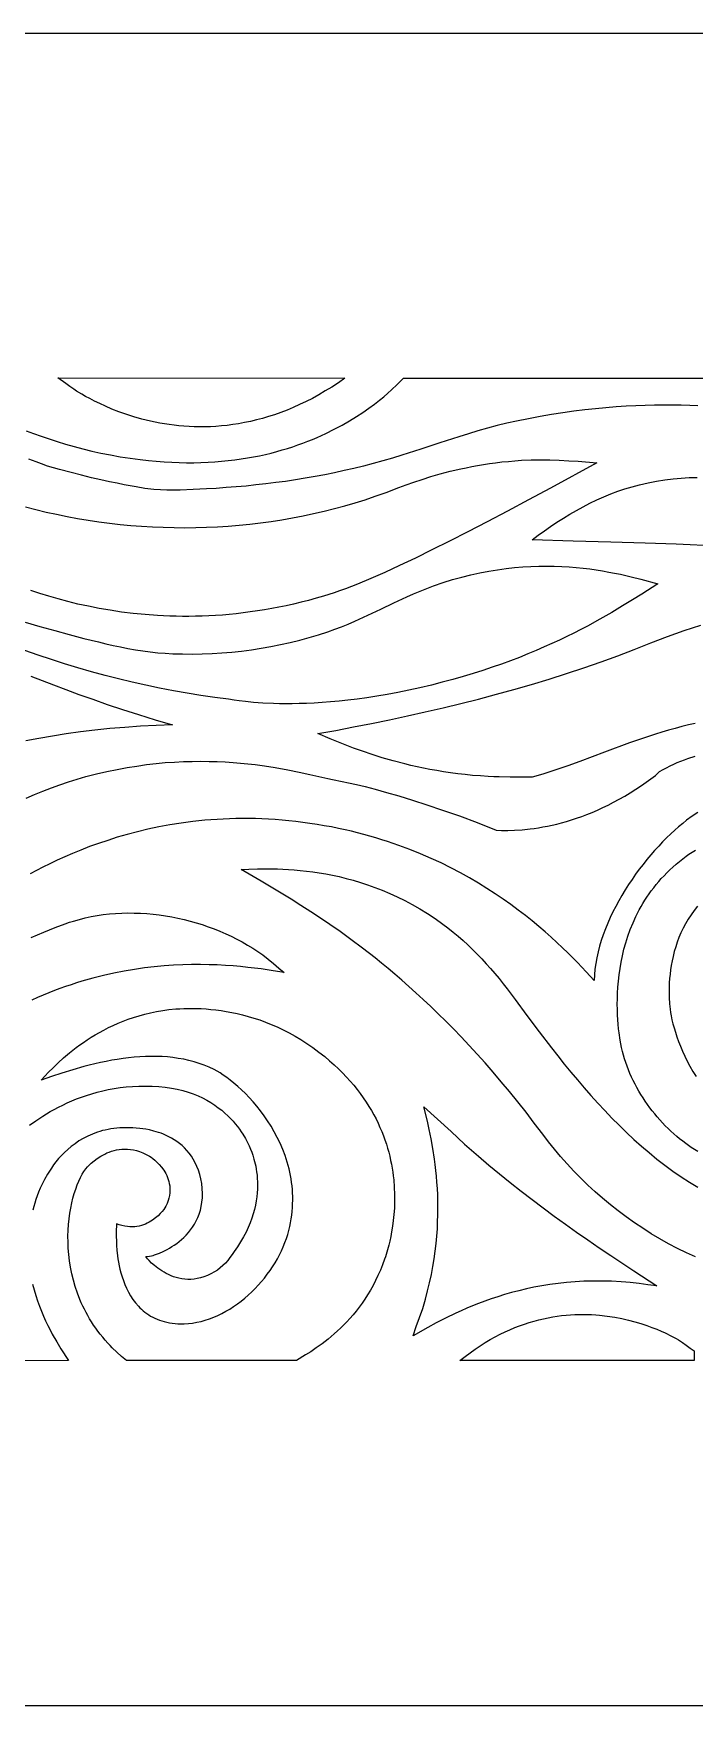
# Model space of a CAD drawing. Extents: x -445 to 570, y -1313 to 85.
# Drawn here: x -4.9 to 62.3, y -700.3 to -530.3 of the extents above; entities that cross this region are included whole.
import ezdxf

# ---------------------------------------------------------------- set-up
doc = ezdxf.new("R2010")
doc.units = 0
doc.layers.add('LAYER_1', color=18, linetype='CONTINUOUS')

msp = doc.modelspace()

# ---------------------------------------------------------------- linework, layer by layer
at = {"layer": 'LAYER_1'}
for points in [[(-445, -700.26), (445, -700.26), (445, -530.26), (-445, -530.26)], [(26.78, -565.31), (26.12, -565.77), (25.45, -566.21), (24.79, -566.61), (24.13, -567), (23.48, -567.36), (22.83, -567.69), (22.18, -568), (21.54, -568.29), (20.9, -568.55), (20.27, -568.8), (19.64, -569.02), (19.02, -569.22), (18.4, -569.4), (17.79, -569.56), (17.18, -569.71), (16.58, -569.83), (15.98, -569.94), (15.39, -570.03), (14.81, -570.11), (14.24, -570.17), (13.67, -570.21), (13.11, -570.24), (12.55, -570.25), (12.01, -570.26), (11.47, -570.25), (10.94, -570.22), (10.42, -570.19), (9.91, -570.14), (9.41, -570.09), (8.91, -570.02), (8.43, -569.95), (7.95, -569.87), (7.49, -569.78), (7.03, -569.68), (6.15, -569.47), (5.32, -569.23), (4.52, -568.98), (3.78, -568.72), (3.08, -568.45), (2.44, -568.17), (1.85, -567.9), (1.31, -567.64), (0.83, -567.39), (0.4, -567.16), (0.04, -566.95), (-0.5, -566.62), (-0.78, -566.44), (-1.2, -566.16), (-1.61, -565.86), (-2.42, -565.26)], [(11.7, -629.39), (12.17, -629.41), (12.66, -629.44), (13.16, -629.48), (13.67, -629.54), (14.19, -629.61), (14.72, -629.69), (15.27, -629.79), (15.82, -629.91), (16.38, -630.04), (16.95, -630.2), (17.53, -630.37), (18.12, -630.56), (18.71, -630.78), (19.3, -631.01), (19.9, -631.27), (20.5, -631.56), (21.11, -631.87), (21.72, -632.2), (22.32, -632.56), (22.93, -632.95), (23.53, -633.37), (24.14, -633.82), (24.74, -634.29), (25.22, -634.7), (25.68, -635.11), (26.12, -635.52), (26.54, -635.94), (26.94, -636.36), (27.32, -636.78), (27.69, -637.2), (28.03, -637.63), (28.35, -638.05), (28.66, -638.48), (28.95, -638.91), (29.22, -639.34), (29.48, -639.77), (29.72, -640.2), (29.95, -640.62), (30.16, -641.05), (30.35, -641.48), (30.53, -641.91), (30.7, -642.33), (30.86, -642.75), (31, -643.17), (31.12, -643.59), (31.24, -644.01), (31.35, -644.42), (31.44, -644.83), (31.52, -645.23), (31.59, -645.63), (31.65, -646.03), (31.71, -646.42), (31.75, -646.81), (31.81, -647.57), (31.84, -648.3), (31.84, -649.01), (31.82, -649.69), (31.77, -650.34), (31.71, -650.96), (31.63, -651.54), (31.54, -652.09), (31.45, -652.59), (31.35, -653.05), (31.25, -653.47), (31.06, -654.16), (30.91, -654.63), (30.82, -654.88), (30.61, -655.46), (30.39, -656.01), (30.15, -656.54), (29.91, -657.06), (29.65, -657.56), (29.38, -658.04), (29.1, -658.5), (28.82, -658.94), (28.53, -659.36), (28.23, -659.77), (27.92, -660.16), (27.61, -660.54), (27.3, -660.9), (26.98, -661.24), (26.67, -661.57), (26.35, -661.88), (26.03, -662.18), (25.71, -662.47), (25.08, -663), (24.47, -663.48), (23.88, -663.9), (23.32, -664.29), (22.79, -664.62), (21.88, -665.18), (4.57, -665.18), (4.08, -664.76), (3.59, -664.33), (3.12, -663.89), (2.9, -663.66), (2.67, -663.43), (2.41, -663.13), (2.15, -662.82), (1.9, -662.52), (1.67, -662.21), (1.44, -661.89), (1.22, -661.58), (1.02, -661.26), (0.82, -660.94), (0.64, -660.62), (0.46, -660.3), (0.29, -659.97), (0.13, -659.65), (-0.02, -659.32), (-0.16, -658.99), (-0.41, -658.33), (-0.64, -657.67), (-0.83, -657.01), (-0.99, -656.36), (-1.12, -655.7), (-1.22, -655.05), (-1.3, -654.41), (-1.35, -653.77), (-1.37, -653.15), (-1.38, -652.53), (-1.36, -651.93), (-1.32, -651.34), (-1.26, -650.77), (-1.19, -650.21), (-1.1, -649.68), (-0.99, -649.16), (-0.87, -648.67), (-0.74, -648.2), (-0.59, -647.75), (-0.44, -647.33), (-0.28, -646.94), (-0.11, -646.58), (0.07, -646.25), (0.25, -645.95), (0.43, -645.69), (0.6, -645.5), (0.77, -645.32), (0.99, -645.12), (1.27, -644.89), (1.59, -644.65), (1.96, -644.41), (2.16, -644.29), (2.37, -644.19), (2.59, -644.08), (2.82, -643.99), (3.06, -643.9), (3.31, -643.83), (3.56, -643.77), (3.83, -643.73), (4.11, -643.7), (4.39, -643.69), (4.68, -643.69), (4.98, -643.72), (5.28, -643.77), (5.59, -643.84), (5.91, -643.94), (6.23, -644.07), (6.56, -644.22), (6.9, -644.4), (7.08, -644.52), (7.24, -644.64), (7.44, -644.81), (7.66, -645.01), (7.89, -645.25), (8.13, -645.53), (8.36, -645.84), (8.46, -646.01), (8.56, -646.18), (8.66, -646.37), (8.74, -646.57), (8.82, -646.77), (8.88, -646.98), (8.93, -647.2), (8.97, -647.42), (8.99, -647.66), (8.99, -647.9), (8.98, -648.15), (8.94, -648.4), (8.89, -648.66), (8.81, -648.93), (8.71, -649.21), (8.58, -649.49), (8.47, -649.67), (8.36, -649.82), (8.2, -650.02), (8.01, -650.23), (7.78, -650.46), (7.51, -650.69), (7.21, -650.92), (7.04, -651.02), (6.87, -651.12), (6.69, -651.22), (6.5, -651.31), (6.3, -651.38), (6.09, -651.45), (5.87, -651.51), (5.64, -651.55), (5.41, -651.58), (5.17, -651.59), (4.91, -651.59), (4.66, -651.57), (4.39, -651.53), (4.11, -651.47), (3.83, -651.38), (3.54, -651.28), (3.53, -652.15), (3.53, -652.59), (3.54, -653.03), (3.56, -653.5), (3.59, -653.96), (3.65, -654.53), (3.7, -654.84), (3.76, -655.18), (3.83, -655.54), (3.91, -655.9), (4.01, -656.28), (4.12, -656.67), (4.26, -657.06), (4.41, -657.45), (4.58, -657.84), (4.77, -658.22), (4.99, -658.6), (5.23, -658.97), (5.49, -659.32), (5.78, -659.65), (5.94, -659.82), (6.1, -659.97), (6.27, -660.12), (6.45, -660.27), (6.64, -660.4), (6.83, -660.53), (7.03, -660.66), (7.24, -660.77), (7.46, -660.88), (7.68, -660.98), (7.92, -661.07), (8.16, -661.16), (8.41, -661.23), (8.67, -661.29), (8.94, -661.35), (9.22, -661.39), (9.51, -661.42), (9.81, -661.44), (10.12, -661.45), (10.43, -661.45), (10.87, -661.42), (11.3, -661.38), (11.73, -661.3), (12.16, -661.21), (12.59, -661.09), (13.02, -660.95), (13.44, -660.78), (13.85, -660.6), (14.27, -660.4), (14.67, -660.18), (15.07, -659.95), (15.47, -659.69), (15.85, -659.42), (16.23, -659.14), (16.6, -658.84), (16.96, -658.53), (17.31, -658.21), (17.65, -657.87), (17.98, -657.52), (18.29, -657.16), (18.6, -656.8), (18.89, -656.42), (19.17, -656.04), (19.43, -655.65), (19.68, -655.25), (19.92, -654.85), (20.14, -654.44), (20.34, -654.03), (20.52, -653.62), (20.69, -653.2), (20.84, -652.78), (20.97, -652.36), (21.08, -651.97), (21.17, -651.57), (21.25, -651.18), (21.32, -650.79), (21.38, -650.4), (21.42, -650.02), (21.45, -649.64), (21.47, -649.26), (21.48, -648.89), (21.48, -648.51), (21.47, -648.15), (21.45, -647.78), (21.41, -647.42), (21.37, -647.07), (21.32, -646.71), (21.26, -646.36), (21.19, -646.02), (21.11, -645.68), (21.02, -645.34), (20.92, -645.01), (20.71, -644.35), (20.47, -643.72), (20.2, -643.1), (19.91, -642.5), (19.6, -641.92), (19.27, -641.36), (18.93, -640.82), (18.57, -640.3), (18.2, -639.8), (17.82, -639.33), (17.44, -638.88), (17.05, -638.45), (16.66, -638.05), (16.27, -637.67), (15.88, -637.31), (15.5, -636.99), (15.13, -636.69), (14.77, -636.41), (14.42, -636.17), (14.09, -635.95), (13.78, -635.77), (13.49, -635.61), (12.99, -635.37), (12.48, -635.16), (11.97, -634.98), (11.45, -634.81), (10.92, -634.67), (10.39, -634.56), (9.84, -634.46), (9.3, -634.38), (8.75, -634.32), (8.19, -634.29), (7.63, -634.27), (7.07, -634.26), (6.5, -634.28), (5.93, -634.31), (5.36, -634.35), (4.79, -634.41), (4.22, -634.48), (3.64, -634.57), (3.07, -634.66), (2.5, -634.77), (1.93, -634.89), (1.36, -635.02), (0.79, -635.16), (0.23, -635.3), (-0.89, -635.62), (-1.99, -635.96), (-3.07, -636.31), (-4.12, -636.68), (-3.35, -635.88), (-2.9, -635.42), (-2.39, -634.93), (-1.82, -634.42), (-1.21, -633.89), (-0.88, -633.63), (-0.54, -633.36), (-0.18, -633.1), (0.19, -632.84), (0.58, -632.58), (0.98, -632.32), (1.4, -632.07), (1.83, -631.82), (2.28, -631.58), (2.74, -631.34), (3.22, -631.12), (3.71, -630.9), (4.22, -630.69), (4.75, -630.49), (5.29, -630.31), (5.85, -630.14), (6.43, -629.98), (7.03, -629.84), (7.64, -629.71), (8.27, -629.6), (8.89, -629.51), (9.6, -629.44), (9.99, -629.42), (10.39, -629.4), (10.81, -629.39), (11.25, -629.38)], [(36.2, -640.64), (37.58, -641.91), (38.96, -643.17), (39.66, -643.79), (40.36, -644.41), (41.43, -645.32), (42.51, -646.21), (43.6, -647.09), (44.71, -647.96), (45.82, -648.81), (46.94, -649.65), (48.07, -650.49), (49.21, -651.31), (50.35, -652.12), (51.5, -652.92), (52.66, -653.72), (53.82, -654.51), (56.16, -656.06), (58.51, -657.59), (57.61, -657.48), (56.71, -657.36), (55.8, -657.25), (55.35, -657.2), (54.89, -657.17), (53.91, -657.12), (52.96, -657.1), (52.02, -657.1), (51.1, -657.13), (50.2, -657.18), (49.32, -657.26), (48.46, -657.35), (47.63, -657.46), (46.81, -657.6), (46.01, -657.74), (45.24, -657.91), (44.48, -658.09), (43.74, -658.28), (43.03, -658.48), (42.33, -658.7), (41.66, -658.92), (41.01, -659.15), (40.38, -659.39), (39.76, -659.63), (39.17, -659.87), (38.6, -660.12), (38.06, -660.37), (37.02, -660.87), (36.07, -661.36), (35.21, -661.83), (33.73, -662.67), (34.05, -661.74), (34.38, -660.82), (34.7, -659.89), (34.84, -659.43), (34.98, -658.96), (35.2, -658.11), (35.4, -657.27), (35.58, -656.45), (35.73, -655.64), (35.86, -654.84), (35.97, -654.06), (36.06, -653.29), (36.13, -652.54), (36.19, -651.8), (36.22, -651.08), (36.25, -650.37), (36.25, -649.68), (36.25, -649), (36.23, -648.33), (36.2, -647.69), (36.15, -647.06), (36.1, -646.44), (36.04, -645.85), (35.97, -645.27), (35.9, -644.7), (35.73, -643.63), (35.55, -642.63), (35.36, -641.7), (35.17, -640.85), (34.83, -639.38)], [(51.46, -660.5), (51.88, -660.51), (52.29, -660.54), (52.69, -660.57), (53.47, -660.66), (54.23, -660.77), (54.95, -660.91), (55.63, -661.07), (56.29, -661.24), (56.9, -661.42), (57.48, -661.62), (58.01, -661.81), (58.5, -662.01), (58.95, -662.2), (59.35, -662.38), (60.01, -662.71), (60.46, -662.96), (60.7, -663.09), (61.11, -663.35), (61.51, -663.62), (61.91, -663.91), (62.3, -664.2), (62.3, -665.18), (38.49, -665.18), (39.01, -664.77), (39.52, -664.39), (40.03, -664.03), (40.54, -663.68), (41.05, -663.36), (41.56, -663.06), (42.07, -662.78), (42.57, -662.52), (43.07, -662.28), (43.57, -662.05), (44.07, -661.84), (44.56, -661.65), (45.05, -661.48), (45.54, -661.32), (46.02, -661.17), (46.5, -661.05), (46.98, -660.93), (47.45, -660.83), (47.92, -660.75), (48.38, -660.68), (48.83, -660.62), (49.29, -660.57), (49.73, -660.53), (50.17, -660.51), (50.61, -660.5), (51.04, -660.49)]]:
    msp.add_lwpolyline(points, close=True, dxfattribs=at)
for points in [[(-5.62, -570.65), (-4.87, -570.94), (-4.09, -571.22), (-3.3, -571.49), (-2.47, -571.76), (-1.63, -572.02), (-0.76, -572.26), (0.13, -572.5), (1.04, -572.72), (1.98, -572.93), (2.94, -573.12), (3.93, -573.29), (4.94, -573.45), (5.98, -573.59), (6.8, -573.68), (7.6, -573.76), (8.39, -573.82), (9.17, -573.86), (9.94, -573.89), (10.69, -573.91), (11.43, -573.9), (12.15, -573.89), (12.87, -573.86), (13.57, -573.82), (14.25, -573.76), (14.93, -573.69), (15.59, -573.61), (16.23, -573.52), (16.87, -573.42), (17.49, -573.31), (18.1, -573.19), (18.7, -573.06), (19.28, -572.92), (19.85, -572.77), (20.41, -572.61), (20.95, -572.45), (21.48, -572.28), (22, -572.1), (22.51, -571.92), (23, -571.73), (23.49, -571.54), (23.96, -571.34), (24.86, -570.93), (25.71, -570.51), (26.51, -570.09), (27.26, -569.65), (27.96, -569.22), (28.62, -568.79), (29.22, -568.37), (29.78, -567.96), (30.29, -567.56), (30.75, -567.19), (31.16, -566.83), (31.52, -566.5), (32.11, -565.94), (32.52, -565.53), (32.73, -565.31), (65.12, -565.31)], [(62.68, -568.11), (61.85, -568.08), (61, -568.06), (60.12, -568.05), (59.22, -568.05), (58.29, -568.06), (57.34, -568.09), (56.37, -568.12), (55.38, -568.17), (54.37, -568.24), (53.33, -568.32), (52.27, -568.42), (51.19, -568.54), (50.08, -568.68), (48.96, -568.83), (47.81, -569.01), (46.65, -569.21), (45.46, -569.43), (44.25, -569.67), (43.26, -569.89), (42.28, -570.13), (41.3, -570.39), (40.32, -570.67), (39.35, -570.96), (38.38, -571.26), (36.45, -571.89), (34.52, -572.52), (32.59, -573.14), (31.62, -573.44), (30.64, -573.72), (29.66, -573.99), (28.68, -574.25), (27.7, -574.48), (26.72, -574.71), (25.73, -574.92), (24.74, -575.12), (23.75, -575.31), (22.75, -575.48), (21.75, -575.64), (20.75, -575.8), (19.75, -575.93), (18.75, -576.06), (17.74, -576.17), (16.74, -576.28), (15.73, -576.36), (14.72, -576.44), (13.71, -576.51), (12.71, -576.56), (11.37, -576.62), (10.03, -576.68), (9.36, -576.69), (8.69, -576.69), (8.02, -576.67), (7.35, -576.62), (7.06, -576.59), (6.45, -576.51), (5.55, -576.36), (4.34, -576.15), (3.62, -576), (2.83, -575.84), (1.96, -575.65), (1.02, -575.43), (0.01, -575.18), (-1.07, -574.9), (-2.23, -574.59), (-3.45, -574.25), (-4.07, -574.02), (-4.63, -573.82), (-5.35, -573.56)], [(-5.69, -578.38), (-4.64, -578.66), (-3.59, -578.92), (-2.54, -579.15), (-1.47, -579.37), (-0.4, -579.57), (0.67, -579.75), (1.75, -579.91), (2.84, -580.05), (3.93, -580.17), (5.02, -580.28), (6.11, -580.36), (7.21, -580.43), (8.31, -580.47), (9.41, -580.5), (10.51, -580.51), (11.62, -580.49), (12.72, -580.46), (13.82, -580.41), (14.92, -580.34), (16.02, -580.25), (17.11, -580.14), (18.2, -580.01), (19.29, -579.87), (20.38, -579.7), (21.46, -579.51), (22.53, -579.31), (23.6, -579.08), (24.67, -578.84), (25.72, -578.57), (26.77, -578.29), (27.82, -577.99), (28.85, -577.67), (29.87, -577.32), (30.97, -576.92), (32.28, -576.43), (33.02, -576.16), (33.8, -575.88), (34.64, -575.6), (35.54, -575.32), (36.49, -575.04), (37.5, -574.77), (38.57, -574.52), (39.12, -574.41), (39.69, -574.29), (40.27, -574.19), (40.87, -574.09), (41.48, -573.99), (42.11, -573.91), (42.75, -573.83), (43.41, -573.77), (44.08, -573.71), (44.76, -573.66), (45.72, -573.62), (46.68, -573.61), (47.64, -573.62), (48.59, -573.65), (49.55, -573.7), (50.51, -573.76), (52.42, -573.9), (47.69, -576.48), (45.45, -577.68), (43.31, -578.82), (41.26, -579.9), (39.3, -580.92), (37.42, -581.88), (35.64, -582.77), (33.95, -583.6), (32.35, -584.36), (30.84, -585.06), (29.42, -585.68), (28.08, -586.24), (27.45, -586.49), (26.84, -586.72), (26.25, -586.94), (25.69, -587.13), (25.14, -587.31), (24.62, -587.47), (23.85, -587.69), (23.09, -587.9), (22.33, -588.09), (21.57, -588.27), (20.82, -588.44), (20.08, -588.59), (19.34, -588.73), (18.61, -588.86), (17.88, -588.98), (17.16, -589.08), (16.44, -589.18), (15.73, -589.26), (15.03, -589.33), (14.33, -589.39), (13.64, -589.44), (12.95, -589.47), (12.27, -589.5), (11.6, -589.52), (10.93, -589.53), (10.28, -589.53), (9.62, -589.52), (8.98, -589.5), (8.34, -589.48), (7.71, -589.44), (6.46, -589.35), (5.25, -589.23), (4.07, -589.09), (2.91, -588.91), (1.79, -588.72), (0.7, -588.5), (-0.36, -588.27), (-1.38, -588.02), (-2.37, -587.76), (-3.33, -587.48), (-4.25, -587.2), (-5.14, -586.91)], [(63.28, -582.32), (61.91, -582.25), (60.46, -582.19), (57.31, -582.08), (53.82, -581.99), (49.99, -581.87), (45.84, -581.73), (46.45, -581.27), (47.08, -580.82), (47.71, -580.38), (48.35, -579.95), (49.01, -579.54), (49.67, -579.14), (50.34, -578.75), (51.02, -578.38), (51.71, -578.03), (52.4, -577.69), (53.11, -577.38), (53.82, -577.08), (54.54, -576.81), (55.26, -576.57), (56, -576.34), (56.74, -576.15), (57.62, -575.95), (58.49, -575.78), (59.34, -575.65), (60.18, -575.54), (61, -575.47), (61.81, -575.42), (62.61, -575.4)], [(-5.72, -590.1), (-4.23, -590.54), (-2.72, -590.96), (-1.25, -591.36), (0.24, -591.76), (1.73, -592.13), (2.47, -592.31), (3.22, -592.48), (3.97, -592.64), (4.72, -592.78), (5.48, -592.92), (6.23, -593.03), (6.99, -593.13), (7.75, -593.22), (8.51, -593.28), (9.27, -593.32), (10.27, -593.35), (11.27, -593.36), (12.27, -593.34), (13.27, -593.3), (14.27, -593.24), (15.27, -593.15), (16.27, -593.05), (17.27, -592.92), (18.26, -592.77), (19.25, -592.59), (20.23, -592.4), (21.21, -592.18), (22.19, -591.94), (23.15, -591.67), (24.11, -591.39), (25.06, -591.09), (25.75, -590.84), (26.43, -590.58), (27.11, -590.31), (27.79, -590.02), (29.12, -589.42), (30.45, -588.79), (31.77, -588.15), (33.1, -587.54), (33.77, -587.24), (34.45, -586.95), (35.13, -586.68), (35.81, -586.42), (36.78, -586.09), (37.73, -585.79), (38.67, -585.53), (39.6, -585.3), (40.52, -585.09), (41.42, -584.92), (42.31, -584.78), (43.18, -584.66), (44.04, -584.57), (44.88, -584.5), (45.7, -584.45), (46.51, -584.42), (47.31, -584.41), (48.08, -584.43), (48.84, -584.46), (49.58, -584.5), (50.3, -584.56), (51.01, -584.63), (51.69, -584.71), (52.35, -584.8), (53, -584.91), (53.62, -585.02), (54.22, -585.13), (54.8, -585.25), (55.89, -585.5), (56.89, -585.75), (58.6, -586.22), (56.98, -587.26), (56.04, -587.84), (55.03, -588.47), (53.92, -589.13), (52.73, -589.81), (51.45, -590.51), (50.77, -590.86), (50.08, -591.22), (49.35, -591.57), (48.61, -591.93), (47.84, -592.29), (47.05, -592.64), (46.23, -593), (45.39, -593.35), (44.53, -593.7), (43.64, -594.04), (42.72, -594.37), (41.78, -594.7), (40.82, -595.03), (39.82, -595.34), (38.81, -595.65), (37.76, -595.95), (36.69, -596.23), (35.6, -596.51), (34.42, -596.78), (33.28, -597.03), (32.16, -597.26), (31.08, -597.46), (30.04, -597.64), (29.02, -597.8), (28.04, -597.93), (27.1, -598.05), (26.19, -598.15), (25.31, -598.23), (24.46, -598.29), (23.65, -598.34), (22.88, -598.38), (22.14, -598.4), (21.43, -598.41), (20.76, -598.42), (20.13, -598.41), (19.53, -598.39), (18.43, -598.34), (17.49, -598.27), (16.68, -598.19), (16.03, -598.11), (15.52, -598.03), (14.96, -597.94), (13.55, -597.76), (12.15, -597.56), (10.74, -597.34), (9.34, -597.09), (7.94, -596.82), (6.55, -596.53), (5.15, -596.22), (3.77, -595.89), (2.39, -595.54), (1.01, -595.16), (-0.36, -594.77), (-1.72, -594.35), (-3.07, -593.92), (-4.42, -593.46), (-5.76, -592.98)], [(62.41, -600.41), (61.72, -600.56), (61.04, -600.73), (60.36, -600.91), (59.69, -601.1), (59.02, -601.3), (58.36, -601.5), (57.04, -601.93), (55.74, -602.39), (53.19, -603.33), (50.69, -604.27), (49.46, -604.71), (48.24, -605.13), (47.63, -605.33), (47.03, -605.52), (46.43, -605.69), (45.83, -605.86), (44.71, -605.86), (43.59, -605.86), (42.48, -605.85), (41.92, -605.83), (41.36, -605.8), (40.56, -605.75), (39.78, -605.69), (39.01, -605.61), (38.26, -605.52), (37.53, -605.43), (36.82, -605.32), (36.12, -605.21), (35.44, -605.08), (34.77, -604.95), (34.13, -604.82), (33.5, -604.68), (32.88, -604.53), (31.7, -604.22), (30.59, -603.9), (29.55, -603.57), (28.57, -603.24), (27.65, -602.91), (26.8, -602.58), (25.28, -601.97), (24.02, -601.45), (25.85, -601.12), (27.67, -600.77), (29.5, -600.41), (31.32, -600.04), (33.14, -599.65), (34.96, -599.24), (36.78, -598.82), (38.59, -598.39), (40.39, -597.93), (42.19, -597.45), (43.98, -596.96), (45.77, -596.44), (47.55, -595.9), (49.32, -595.34), (51.09, -594.76), (52.84, -594.15), (53.69, -593.84), (54.53, -593.53), (56.22, -592.88), (57.9, -592.22), (59.59, -591.58), (60.44, -591.27), (61.29, -590.97), (62.14, -590.69), (63, -590.42)], [(-5.14, -595.61), (-2.84, -596.5), (-1.59, -596.97), (-0.26, -597.46), (1.14, -597.96), (2.61, -598.48), (4.16, -599), (5.78, -599.52), (7.48, -600.05), (9.25, -600.57), (7.6, -600.62), (5.99, -600.7), (4.41, -600.81), (2.87, -600.94), (1.36, -601.1), (-0.12, -601.28), (-1.56, -601.48), (-2.96, -601.7), (-4.33, -601.93), (-5.67, -602.19)], [(-5.63, -608), (-4.78, -607.64), (-3.92, -607.3), (-3.06, -606.96), (-2.19, -606.65), (-1.32, -606.35), (-0.44, -606.07), (0.45, -605.82), (1.52, -605.55), (2.57, -605.3), (3.61, -605.09), (4.63, -604.9), (5.63, -604.74), (6.61, -604.6), (7.58, -604.49), (8.52, -604.4), (9.45, -604.34), (10.36, -604.29), (11.25, -604.27), (12.12, -604.26), (12.98, -604.27), (13.81, -604.29), (14.62, -604.33), (15.41, -604.38), (16.18, -604.44), (16.93, -604.52), (17.66, -604.6), (18.37, -604.69), (19.05, -604.79), (19.71, -604.9), (20.97, -605.12), (22.14, -605.36), (23.21, -605.59), (25.06, -606.01), (25.53, -606.1), (26.5, -606.3), (27.16, -606.44), (27.95, -606.62), (28.86, -606.84), (29.88, -607.11), (31.02, -607.42), (32.28, -607.78), (33.65, -608.2), (35.13, -608.68), (36.72, -609.22), (38.43, -609.82), (40.24, -610.5), (42.16, -611.25), (42.72, -611.28), (43.35, -611.29), (44.05, -611.27), (44.81, -611.23), (45.62, -611.14), (46.04, -611.09), (46.48, -611.02), (46.93, -610.94), (47.39, -610.85), (47.86, -610.75), (48.33, -610.64), (48.82, -610.51), (49.32, -610.37), (49.83, -610.22), (50.34, -610.05), (50.87, -609.87), (51.39, -609.67), (51.93, -609.45), (52.47, -609.22), (53.02, -608.97), (53.57, -608.71), (54.12, -608.42), (54.68, -608.12), (55.24, -607.8), (55.8, -607.46), (56.37, -607.1), (56.94, -606.71), (57.42, -606.39), (57.9, -606.05), (58.13, -605.88), (58.36, -605.7), (58.58, -605.5), (58.78, -605.3), (59.14, -605.1), (59.5, -604.91), (59.87, -604.73), (60.23, -604.56), (60.59, -604.4), (60.95, -604.25), (61.32, -604.11), (61.68, -603.97), (62.41, -603.74)], [(62.69, -609.45), (62.11, -609.84), (61.54, -610.26), (61.14, -610.58), (60.73, -610.92), (60.33, -611.27), (59.92, -611.65), (59.51, -612.04), (59.1, -612.45), (58.7, -612.88), (58.29, -613.32), (57.89, -613.78), (57.5, -614.26), (57.11, -614.74), (56.73, -615.24), (56.35, -615.75), (55.99, -616.27), (55.63, -616.8), (55.29, -617.34), (54.96, -617.89), (54.64, -618.44), (54.33, -619.01), (54.04, -619.58), (53.77, -620.15), (53.52, -620.73), (53.28, -621.31), (53.06, -621.89), (52.86, -622.47), (52.69, -623.06), (52.53, -623.64), (52.4, -624.23), (52.3, -624.81), (52.22, -625.39), (52.17, -625.97), (52.14, -626.54), (51.34, -625.67), (50.44, -624.73), (49.96, -624.24), (49.45, -623.73), (48.91, -623.21), (48.35, -622.68), (47.76, -622.15), (47.15, -621.6), (46.51, -621.05), (45.84, -620.49), (45.14, -619.94), (44.42, -619.38), (43.67, -618.82), (42.88, -618.27), (42.07, -617.72), (41.23, -617.18), (40.36, -616.64), (39.46, -616.11), (38.53, -615.6), (37.57, -615.09), (36.58, -614.6), (35.55, -614.13), (34.49, -613.67), (33.4, -613.23), (32.28, -612.82), (31.12, -612.42), (30.53, -612.23), (29.93, -612.05), (29.32, -611.87), (28.71, -611.7), (28.08, -611.54), (27.45, -611.38), (26.8, -611.23), (26.15, -611.09), (25.41, -610.94), (24.68, -610.81), (23.95, -610.68), (23.23, -610.57), (22.51, -610.47), (21.8, -610.38), (21.1, -610.31), (20.4, -610.24), (19.71, -610.19), (19.03, -610.15), (18.35, -610.12), (17.68, -610.09), (17.01, -610.08), (16.35, -610.08), (15.7, -610.09), (15.05, -610.11), (14.41, -610.13), (13.78, -610.17), (13.16, -610.21), (12.54, -610.26), (11.32, -610.39), (10.13, -610.55), (8.97, -610.73), (7.85, -610.94), (6.75, -611.17), (5.68, -611.43), (4.64, -611.7), (3.63, -611.99), (2.66, -612.3), (1.72, -612.62), (0.81, -612.94), (-0.07, -613.28), (-0.91, -613.62), (-1.71, -613.97), (-2.49, -614.32), (-3.22, -614.67), (-3.92, -615.02), (-4.59, -615.36), (-5.21, -615.7)], [(62.69, -643.94), (62.33, -643.72), (62.01, -643.51), (61.45, -643.13), (61.14, -642.89), (60.83, -642.65), (60.53, -642.4), (60.23, -642.14), (59.94, -641.87), (59.65, -641.59), (59.37, -641.31), (59.09, -641.02), (58.82, -640.72), (58.56, -640.42), (58.3, -640.11), (58.05, -639.8), (57.8, -639.48), (57.56, -639.15), (57.33, -638.82), (57.11, -638.48), (56.89, -638.14), (56.69, -637.79), (56.49, -637.44), (56.3, -637.09), (56.12, -636.73), (55.95, -636.37), (55.78, -636), (55.63, -635.63), (55.49, -635.26), (55.35, -634.89), (55.23, -634.51), (55.12, -634.13), (55.01, -633.75), (54.92, -633.37), (54.84, -632.99), (54.78, -632.6), (54.67, -631.86), (54.62, -631.45), (54.58, -631), (54.54, -630.53), (54.52, -630.03), (54.5, -629.51), (54.49, -628.96), (54.5, -628.4), (54.52, -627.82), (54.55, -627.22), (54.61, -626.6), (54.68, -625.98), (54.77, -625.34), (54.88, -624.69), (55.01, -624.03), (55.17, -623.37), (55.36, -622.71), (55.57, -622.04), (55.81, -621.37), (56.09, -620.7), (56.39, -620.03), (56.73, -619.37), (56.91, -619.04), (57.1, -618.71), (57.3, -618.39), (57.51, -618.07), (57.73, -617.75), (57.95, -617.43), (58.19, -617.11), (58.44, -616.8), (58.7, -616.49), (58.96, -616.19), (59.24, -615.89), (59.53, -615.59), (59.83, -615.3), (60.14, -615.01), (60.46, -614.73), (60.8, -614.45), (61.14, -614.17), (61.5, -613.9), (61.78, -613.7), (62.1, -613.5), (62.46, -613.28)], [(62.43, -654.64), (61.52, -654.22), (60.61, -653.78), (59.71, -653.31), (58.82, -652.81), (57.95, -652.29), (57.08, -651.74), (56.24, -651.17), (55.4, -650.58), (54.59, -649.97), (53.79, -649.34), (53, -648.69), (52.24, -648.02), (51.49, -647.34), (50.77, -646.64), (50.06, -645.92), (49.38, -645.19), (48.72, -644.45), (48.09, -643.7), (47.48, -642.94), (46.9, -642.17), (46.05, -641.04), (45.21, -639.94), (44.36, -638.87), (43.53, -637.84), (42.69, -636.84), (41.87, -635.87), (41.04, -634.93), (40.23, -634.02), (39.42, -633.14), (38.62, -632.29), (37.83, -631.47), (37.04, -630.68), (36.27, -629.92), (35.51, -629.18), (34.76, -628.47), (34.01, -627.79), (33.29, -627.14), (32.57, -626.51), (31.87, -625.91), (31.18, -625.33), (30.51, -624.78), (29.86, -624.25), (28.59, -623.26), (27.4, -622.37), (26.29, -621.56), (25.26, -620.84), (24.31, -620.2), (23.32, -619.55), (22.32, -618.92), (21.32, -618.29), (20.31, -617.67), (18.28, -616.46), (16.25, -615.25), (17.03, -615.22), (17.91, -615.2), (18.87, -615.19), (19.92, -615.21), (20.48, -615.23), (21.05, -615.26), (21.64, -615.3), (22.25, -615.35), (22.88, -615.42), (23.52, -615.5), (24.17, -615.6), (24.84, -615.71), (25.52, -615.84), (26.21, -615.99), (26.92, -616.17), (27.63, -616.36), (28.36, -616.58), (29.09, -616.82), (29.83, -617.08), (30.58, -617.37), (31.34, -617.69), (32.1, -618.04), (32.87, -618.42), (33.64, -618.83), (34.41, -619.27), (35.19, -619.75), (35.96, -620.26), (36.74, -620.81), (37.27, -621.2), (37.79, -621.62), (38.3, -622.04), (38.8, -622.48), (39.29, -622.93), (39.77, -623.39), (40.24, -623.87), (40.7, -624.35), (41.15, -624.84), (41.6, -625.34), (42.03, -625.85), (42.46, -626.36), (42.88, -626.88), (43.29, -627.41), (44.09, -628.47), (45.3, -630.11), (46.53, -631.76), (47.8, -633.4), (48.44, -634.22), (49.1, -635.04), (49.76, -635.85), (50.43, -636.66), (51.11, -637.45), (51.8, -638.24), (52.5, -639.02), (53.22, -639.78), (53.94, -640.54), (54.67, -641.27), (55.42, -642), (56.17, -642.7), (56.94, -643.39), (57.72, -644.05), (58.51, -644.7), (59.32, -645.32), (60.14, -645.92), (60.97, -646.5), (61.82, -647.04), (62.68, -647.56)], [(-5.13, -622.17), (-3.83, -621.63), (-2.67, -621.17), (-1.66, -620.79), (-1.21, -620.63), (-0.8, -620.5), (-0.21, -620.33), (0.38, -620.18), (0.99, -620.05), (1.6, -619.94), (2.21, -619.85), (2.83, -619.78), (3.46, -619.73), (4.09, -619.7), (4.72, -619.68), (5.36, -619.69), (5.99, -619.71), (6.63, -619.75), (7.27, -619.8), (7.9, -619.88), (8.54, -619.97), (9.17, -620.08), (9.8, -620.21), (10.43, -620.35), (11.05, -620.51), (11.67, -620.68), (12.28, -620.87), (12.89, -621.08), (13.49, -621.3), (14.08, -621.54), (14.66, -621.79), (15.23, -622.05), (15.8, -622.34), (16.35, -622.63), (16.89, -622.94), (17.42, -623.27), (17.94, -623.6), (18.44, -623.95), (18.99, -624.38), (19.53, -624.82), (20.06, -625.28), (20.6, -625.73), (19.5, -625.55), (18.27, -625.37), (17.6, -625.29), (16.9, -625.21), (16.17, -625.14), (15.41, -625.07), (14.63, -625.01), (13.81, -624.97), (12.97, -624.94), (12.1, -624.93), (11.2, -624.93), (10.29, -624.95), (9.35, -625), (8.39, -625.06), (7.4, -625.15), (6.4, -625.27), (5.38, -625.42), (4.34, -625.59), (3.29, -625.8), (2.22, -626.04), (1.14, -626.31), (0.04, -626.62), (-0.52, -626.8), (-1.07, -626.98), (-1.63, -627.17), (-2.19, -627.37), (-2.76, -627.58), (-3.33, -627.8), (-3.9, -628.04), (-4.47, -628.28), (-5.04, -628.54)], [(62.66, -619), (62.32, -619.42), (61.99, -619.86), (61.7, -620.31), (61.43, -620.77), (61.19, -621.24), (60.96, -621.71), (60.76, -622.18), (60.59, -622.66), (60.43, -623.14), (60.29, -623.61), (60.17, -624.09), (60.07, -624.55), (59.98, -625.02), (59.91, -625.47), (59.85, -625.91), (59.81, -626.35), (59.78, -626.77), (59.76, -627.17), (59.75, -627.56), (59.76, -628.29), (59.79, -628.93), (59.85, -629.47), (59.9, -629.8), (59.97, -630.15), (60.05, -630.53), (60.15, -630.94), (60.27, -631.36), (60.4, -631.8), (60.55, -632.26), (60.73, -632.74), (60.92, -633.23), (61.13, -633.72), (61.36, -634.23), (61.61, -634.75), (61.88, -635.26), (62.18, -635.79), (62.5, -636.31)], [(-5.28, -641.25), (-4.64, -640.8), (-3.94, -640.34), (-3.57, -640.11), (-3.18, -639.88), (-2.77, -639.65), (-2.35, -639.43), (-1.91, -639.21), (-1.46, -639), (-0.99, -638.79), (-0.5, -638.59), (-0.01, -638.4), (0.51, -638.23), (1.04, -638.06), (1.59, -637.91), (2.15, -637.77), (2.72, -637.64), (3.31, -637.53), (3.92, -637.44), (4.54, -637.37), (5.18, -637.32), (5.83, -637.29), (6.49, -637.28), (7.17, -637.29), (7.87, -637.33), (8.52, -637.39), (9.15, -637.48), (9.74, -637.59), (10.31, -637.73), (10.85, -637.89), (11.36, -638.08), (11.85, -638.27), (12.31, -638.49), (12.75, -638.72), (13.16, -638.96), (13.55, -639.21), (13.91, -639.48), (14.26, -639.74), (14.58, -640.02), (14.87, -640.29), (15.15, -640.57), (15.41, -640.85), (15.64, -641.12), (15.86, -641.4), (16.06, -641.66), (16.24, -641.92), (16.4, -642.17), (16.68, -642.62), (16.89, -643.02), (17.04, -643.34), (17.19, -643.69), (17.32, -644.01), (17.43, -644.32), (17.54, -644.7), (17.66, -645.17), (17.72, -645.43), (17.77, -645.72), (17.81, -646.01), (17.85, -646.33), (17.87, -646.66), (17.89, -647.01), (17.9, -647.37), (17.89, -647.75), (17.86, -648.14), (17.82, -648.54), (17.76, -648.95), (17.69, -649.38), (17.59, -649.82), (17.47, -650.26), (17.32, -650.72), (17.15, -651.18), (16.95, -651.65), (16.73, -652.13), (16.47, -652.62), (16.18, -653.11), (15.86, -653.61), (15.51, -654.11), (15.31, -654.41), (15.1, -654.71), (14.88, -655), (14.64, -655.27), (14.38, -655.53), (14.11, -655.77), (13.83, -655.99), (13.53, -656.18), (13.16, -656.38), (12.8, -656.54), (12.45, -656.68), (12.11, -656.78), (11.77, -656.86), (11.44, -656.91), (11.12, -656.93), (10.8, -656.93), (10.49, -656.91), (10.2, -656.88), (9.91, -656.82), (9.63, -656.75), (9.36, -656.66), (9.1, -656.56), (8.85, -656.45), (8.61, -656.33), (8.39, -656.21), (8.17, -656.08), (7.77, -655.8), (7.43, -655.53), (7.13, -655.27), (6.89, -655.03), (6.71, -654.84), (6.53, -654.62), (6.91, -654.56), (7.1, -654.53), (7.29, -654.49), (7.41, -654.45), (7.62, -654.38), (7.92, -654.26), (8.3, -654.09), (8.72, -653.88), (8.95, -653.75), (9.19, -653.6), (9.43, -653.45), (9.68, -653.27), (9.92, -653.09), (10.17, -652.88), (10.41, -652.66), (10.64, -652.43), (10.87, -652.18), (11.09, -651.91), (11.3, -651.62), (11.49, -651.32), (11.67, -650.99), (11.83, -650.65), (11.97, -650.29), (12.09, -649.91), (12.18, -649.51), (12.25, -649.09), (12.29, -648.65), (12.3, -648.19), (12.28, -647.7), (12.22, -647.2), (12.13, -646.72), (12.02, -646.27), (11.89, -645.84), (11.74, -645.44), (11.57, -645.07), (11.37, -644.72), (11.17, -644.4), (10.95, -644.1), (10.72, -643.82), (10.47, -643.57), (10.22, -643.33), (9.96, -643.11), (9.69, -642.92), (9.43, -642.74), (9.15, -642.58), (8.88, -642.43), (8.61, -642.3), (8.35, -642.18), (8.09, -642.08), (7.83, -641.99), (7.35, -641.85), (6.91, -641.74), (6.54, -641.67), (6.24, -641.63), (5.92, -641.6), (5.56, -641.56), (5.22, -641.53), (4.88, -641.52), (4.54, -641.51), (4.22, -641.52), (3.9, -641.53), (3.59, -641.56), (3.29, -641.59), (2.99, -641.63), (2.7, -641.69), (2.42, -641.75), (2.14, -641.81), (1.87, -641.89), (1.61, -641.97), (1.35, -642.06), (1.11, -642.16), (0.63, -642.37), (0.17, -642.61), (-0.26, -642.86), (-0.66, -643.14), (-1.04, -643.42), (-1.4, -643.72), (-1.73, -644.03), (-2.04, -644.34), (-2.33, -644.66), (-2.6, -644.98), (-2.84, -645.3), (-3.07, -645.61), (-3.27, -645.92), (-3.46, -646.22), (-3.78, -646.77), (-4.02, -647.26), (-4.2, -647.65), (-4.37, -648.08), (-4.51, -648.44), (-4.64, -648.81), (-4.76, -649.17), (-4.86, -649.53), (-4.96, -649.89)], [(-4.97, -657.43), (-4.83, -658.01), (-4.66, -658.57), (-4.48, -659.12), (-4.29, -659.65), (-4.08, -660.17), (-3.87, -660.67), (-3.65, -661.15), (-3.43, -661.62), (-3.2, -662.06), (-2.98, -662.49), (-2.52, -663.29), (-2.09, -664.01), (-1.32, -665.18), (-14.12, -665.21)]]:
    msp.add_lwpolyline(points, dxfattribs=at)

doc.saveas('drawing.dxf')
